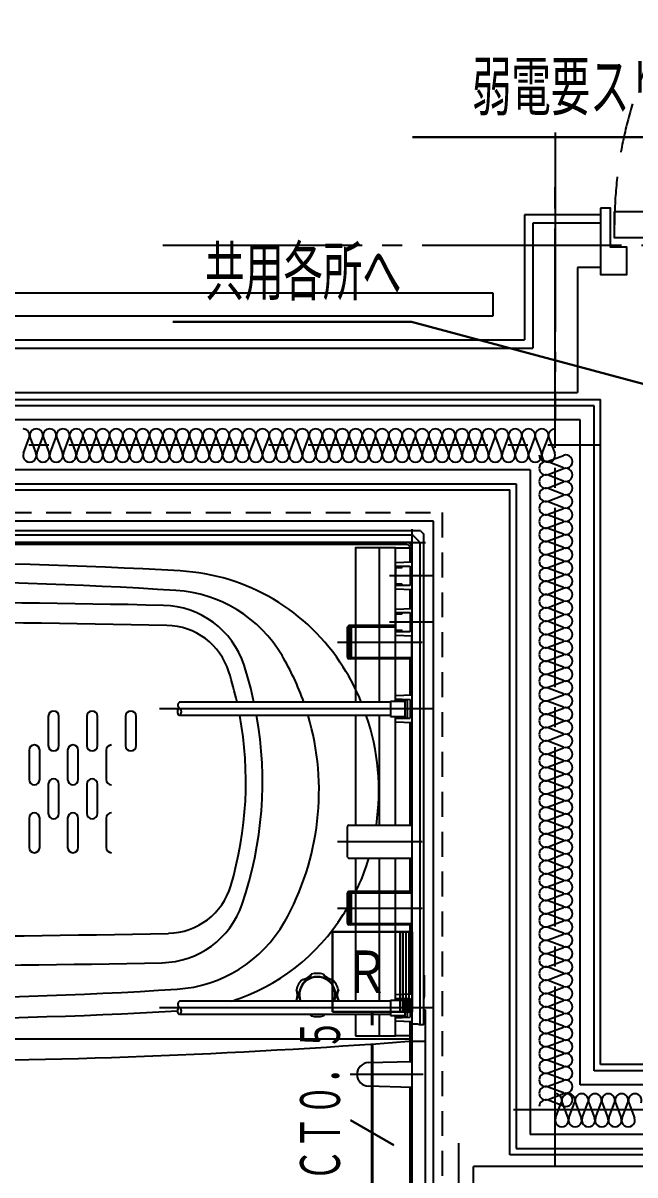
# Model space of a CAD drawing. Header units: millimetres. Extents: x 8300 to 125598, y -10383 to 40000.
# Drawn here: x 43300 to 44220, y 18852 to 20584 of the extents above; entities that cross this region are included whole.
import ezdxf
from ezdxf.enums import TextEntityAlignment as Align

# ---------------------------------------------------------------- set-up
doc = ezdxf.new("R2010")
doc.units = ezdxf.units.MM
doc.header["$LTSCALE"] = 300
for name, pattern in [('AXIS-SS', [2.3, 1, -0.1, 0.1, -0.1, 1]), ('CADEWA_LINE5', [1.2, 0.9, -0.1, 0.1, -0.1]), ('DASH-N', [0.375, 0.25, -0.125]), ('DASH-S', [0.2, 0.125, -0.075])]:
    doc.linetypes.add(name, pattern=pattern)
doc.layers.get('0').update_dxf_attribs({"linetype": 'CONTINUOUS'})
for name, color, linetype in [('526EH_Kabe(8)', 7, 'CONTINUOUS'), ('Eス0_その他－３', 7, 'CONTINUOUS'), ('E配T_その他－１', 7, 'CONTINUOUS'), ('K建0_壁', 7, 'CONTINUOUS')]:
    doc.layers.add(name, color=color, linetype=linetype)
doc.styles.add('MS Gothic2', font='msgothic.ttc', dxfattribs={"width": 0.8})

# ---------------------------------------------------------------- blocks, each defined once
blk = doc.blocks.new('ZGroup207', base_point=(43825.015, 19157.300007))
at = {"layer": '526EH_Kabe(8)', "color": 6, "linetype": 'Continuous', "lineweight": 30}
for p, q in [((43765.03, 19217.285007), (43765.03, 19097.315007)), ((43885, 19217.285007), (43765.03, 19217.285007)), ((43867.0045, 19097.315007), (43867.0045, 19217.285007)), ((43885, 19097.315007), (43885, 19217.285007)), ((43765.03, 19097.315007), (43885, 19097.315007))]:
    blk.add_line(p, q, dxfattribs=at)
at = {"layer": '526EH_Kabe(8)', "color": 6, "linetype": 'Continuous', "lineweight": -3}
for p, q in [((43871.50225, 19097.315007), (43871.50225, 19217.285007)), ((43876.00225, 19097.315007), (43876.00225, 19217.285007)), ((43880.50225, 19097.315007), (43880.50225, 19217.285007))]:
    blk.add_line(p, q, dxfattribs=at)
at = {"layer": '526EH_Kabe(8)', "color": 6, "lineweight": -3, "style": 'MS Gothic2', "width": 0.8}
blk.add_text('Ｒ', height=63.984, dxfattribs=at).set_placement((43816.01725, 19157.300007), align=Align.MIDDLE_CENTER)
blk = doc.blocks.new('Z0ArrowOpen30')
at = {"color": 0, "linetype": 'ByBlock', "lineweight": 0}
for p, q in [((-1, 0.268), (0, 0)), ((0, 0), (-1, -0.268))]:
    blk.add_line(p, q, dxfattribs=at)
blk = doc.blocks.new('ZGroup230', base_point=(44408.8, 20299.5))
at = {"layer": 'Eス0_その他－３', "color": 136, "linetype": 'Continuous', "lineweight": 30}
for p, q in [((44567.1, 20412.8), (43885.5, 20412.8)), ((44932, 20048), (44567.1, 20412.8))]:
    blk.add_line(p, q, dxfattribs=at)
at = {"layer": 'Eス0_その他－３', "color": 136, "linetype": 'Continuous', "lineweight": 30, "xscale": 35.50628165534033, "yscale": 35.50628165534033, "zscale": 35.50628165534033, "rotation": 315}
blk.add_blockref('Z0ArrowOpen30', (44932, 20048), dxfattribs=at)
at = {"layer": 'Eス0_その他－３', "color": 136, "lineweight": -3, "style": 'MS Gothic2', "width": 0.6}
blk.add_text('弱電要スリーブ７５φ', height=72.23, dxfattribs=at).set_placement((44552.1, 20489.4), align=Align.MIDDLE_RIGHT)
blk = doc.blocks.new('ZGroup231', base_point=(43981.9, 20129.5))
at = {"layer": 'E配T_その他－１', "color": 136, "linetype": 'Continuous', "lineweight": 30}
for p, q in [((43884.1, 20134.8), (43525.3, 20134.8)), ((44438.5, 19986.2), (43884.1, 20134.8))]:
    blk.add_line(p, q, dxfattribs=at)
at = {"layer": 'E配T_その他－１', "color": 136, "linetype": 'Continuous', "lineweight": 30, "xscale": 35.50628165534033, "yscale": 35.50628165534033, "zscale": 35.50628165534033, "rotation": 344.9999999999996}
blk.add_blockref('Z0ArrowOpen30', (44438.5, 19986.2), dxfattribs=at)
at = {"layer": 'E配T_その他－１', "color": 136, "lineweight": -3, "style": 'MS Gothic2', "width": 0.6}
blk.add_text('共用各所へ', height=72.23, dxfattribs=at).set_placement((43869.1, 20211.3), align=Align.MIDDLE_RIGHT)
blk = doc.blocks.new('ZGroup326', base_point=(43575.7, 19067.5))
at = {"layer": 'E配T_その他－１', "color": 1, "linetype": 'CADEWA_LINE5', "lineweight": 40}
for p, q in [((43061.8, 19388), (43061.8, 18807)), ((43121.8, 18747), (44089.7, 18747))]:
    blk.add_line(p, q, dxfattribs=at)
blk.add_arc((43121.8, 18807), 60, 180, 270, dxfattribs=at)
blk = doc.blocks.new('ZGroup328', base_point=(47772.5, 18693.4))
at = {"layer": 'E配T_その他－１', "color": 1, "linetype": 'CADEWA_LINE5', "lineweight": 40}
blk.add_line((43825, 18777), (43825, 19097.3), dxfattribs=at)
blk = doc.blocks.new('ZGroup329', base_point=(43776.4, 18939.3))
at = {"layer": 'E配T_その他－１', "color": 3, "linetype": 'Continuous', "lineweight": 30}
blk.add_line((43792.5, 18934), (43857.5, 18896.5), dxfattribs=at)
at = {"layer": 'E配T_その他－１', "color": 3, "lineweight": -3, "style": 'MS Gothic2', "width": 0.6}
blk.add_text('ＶＣＴ０．５', height=60, rotation=90, dxfattribs=at).set_placement((43746.5, 18792.9), align=Align.MIDDLE_LEFT)

msp = doc.modelspace()

# ---------------------------------------------------------------- linework, layer by layer
at = {"layer": 'K建0_壁', "color": 250, "linetype": 'AXIS-SS', "lineweight": -3}
for p, q in [((44100, 20419.9), (44100, 19987.5)), ((43510, 20250), (44940.9, 20250)), ((44100, 20018), (44100, 20250))]:
    msp.add_line(p, q, dxfattribs=at)
at = {"layer": 'K建0_壁', "color": 250, "linetype": 'CADEWA_LINE5', "lineweight": -3}
for p, q in [((44100, 18865.4), (44100, 20337.5)), ((40488.8, 19950), (44168, 19950)), ((45027.6, 18950), (44025.9, 18950)), ((43955, 17681.5), (43955, 18899.4))]:
    msp.add_line(p, q, dxfattribs=at)
at = {"layer": 'K建0_壁', "color": 250, "linetype": 'Continuous', "lineweight": -3}
for p, q in [((44168, 20296), (44054, 20296)), ((44054, 20296), (44054, 20108)), ((44066.5, 20283.5), (44066.5, 20095.5)), ((44168, 20283.5), (44066.5, 20283.5)), ((44133.5, 20216.5), (44133.5, 20028.5)), ((44168, 20216.5), (44133.5, 20216.5)), ((44006.8, 20144), (44006.8, 20178)), ((41832, 20108), (44054, 20108)), ((41832, 20095.5), (44066.5, 20095.5)), ((41832, 20028.5), (44133.5, 20028.5)), ((44158.5, 20008.5), (41841.5, 20008.5)), ((44158.5, 19008.5), (44158.5, 20008.5)), ((44137.5, 19987.5), (41862.5, 19987.5)), ((44137.5, 18987.5), (44137.5, 19987.5)), ((43300.7, 19937.5), (43309.3, 19960.4)), ((43310.7, 19960.4), (43319.3, 19937.5)), ((43320.7, 19937.5), (43329.3, 19960.4)), ((43330.7, 19960.4), (43339.3, 19937.5)), ((43340.7, 19937.5), (43349.3, 19960.4)), ((43350.7, 19960.4), (43359.3, 19937.5)), ((43360.7, 19937.5), (43369.3, 19960.4)), ((43370.7, 19960.4), (43379.3, 19937.5)), ((43380.7, 19937.5), (43389.3, 19960.4)), ((43390.7, 19960.4), (43399.3, 19937.5)), ((43400.7, 19937.5), (43409.3, 19960.4)), ((43410.7, 19960.4), (43419.3, 19937.5)), ((43420.7, 19937.5), (43429.3, 19960.4)), ((43430.7, 19960.4), (43439.3, 19937.5)), ((43440.7, 19937.5), (43449.3, 19960.4)), ((43450.7, 19960.4), (43459.3, 19937.5)), ((43460.7, 19937.5), (43469.3, 19960.4)), ((43470.7, 19960.4), (43479.3, 19937.5)), ((43480.7, 19937.5), (43489.3, 19960.4)), ((43490.7, 19960.4), (43499.3, 19937.5)), ((43500.7, 19937.5), (43509.3, 19960.4)), ((43510.7, 19960.4), (43519.3, 19937.5)), ((43520.7, 19937.5), (43529.3, 19960.4)), ((43530.7, 19960.4), (43539.3, 19937.5)), ((43540.7, 19937.5), (43549.3, 19960.4)), ((43550.7, 19960.4), (43559.3, 19937.5)), ((43560.7, 19937.5), (43569.3, 19960.4)), ((43570.7, 19960.4), (43579.3, 19937.5)), ((43580.7, 19937.5), (43589.3, 19960.4)), ((43590.7, 19960.4), (43599.3, 19937.5)), ((43600.7, 19937.5), (43609.3, 19960.4)), ((43610.7, 19960.4), (43619.3, 19937.5)), ((43620.7, 19937.5), (43629.3, 19960.4)), ((43630.7, 19960.4), (43639.3, 19937.5)), ((43640.7, 19937.5), (43649.3, 19960.4)), ((43650.7, 19960.4), (43659.3, 19937.5)), ((43660.7, 19937.5), (43669.3, 19960.4)), ((43670.7, 19960.4), (43679.3, 19937.5)), ((43680.7, 19937.5), (43689.3, 19960.4)), ((43690.7, 19960.4), (43699.3, 19937.5)), ((43700.7, 19937.5), (43709.3, 19960.4)), ((43710.7, 19960.4), (43719.3, 19937.5)), ((43720.7, 19937.5), (43729.3, 19960.4)), ((43730.7, 19960.4), (43739.3, 19937.5)), ((43740.7, 19937.5), (43749.3, 19960.4)), ((43750.7, 19960.4), (43759.3, 19937.5)), ((43760.7, 19937.5), (43769.3, 19960.4)), ((43770.7, 19960.4), (43779.3, 19937.5)), ((43780.7, 19937.5), (43789.3, 19960.4)), ((43790.7, 19960.4), (43799.3, 19937.5)), ((43800.7, 19937.5), (43809.3, 19960.4)), ((43810.7, 19960.4), (43819.3, 19937.5)), ((43820.7, 19937.5), (43829.3, 19960.4)), ((43830.7, 19960.4), (43839.3, 19937.5)), ((43840.7, 19937.5), (43849.3, 19960.4)), ((43850.7, 19960.4), (43859.3, 19937.5)), ((43860.7, 19937.5), (43869.3, 19960.4)), ((43870.7, 19960.4), (43879.3, 19937.5)), ((43880.7, 19937.5), (43889.3, 19960.4)), ((43890.7, 19960.4), (43899.3, 19937.5)), ((43900.7, 19937.5), (43909.3, 19960.4)), ((43910.7, 19960.4), (43919.3, 19937.5)), ((43920.7, 19937.5), (43929.3, 19960.4)), ((43930.7, 19960.4), (43939.3, 19937.5)), ((43940.7, 19937.5), (43949.3, 19960.4)), ((43950.7, 19960.4), (43959.3, 19937.5)), ((43960.7, 19937.5), (43969.3, 19960.4)), ((43970.7, 19960.4), (43979.3, 19937.5)), ((43980.7, 19937.5), (43989.3, 19960.4)), ((43990.7, 19960.4), (43999.3, 19937.5)), ((44000.7, 19937.5), (44009.3, 19960.4)), ((44010.7, 19960.4), (44019.3, 19937.5)), ((44020.7, 19937.5), (44029.3, 19960.4)), ((44030.7, 19960.4), (44039.3, 19937.5)), ((44040.7, 19937.5), (44049.3, 19960.4)), ((44050.7, 19960.4), (44059.3, 19937.5)), ((44060.7, 19937.5), (44069.3, 19960.4)), ((44070.7, 19960.4), (44079.3, 19937.5)), ((44080.7, 19937.5), (44089.3, 19960.4)), ((44090.7, 19960.4), (44099.3, 19937.5)), ((44089.6, 19925.4), (44112.5, 19934.1)), ((44112.5, 19915.4), (44089.6, 19924.1)), ((44062.5, 19912.5), (41937.5, 19912.5)), ((44062.5, 19912.5), (44062.5, 18912.5)), ((44089.6, 19905.4), (44112.5, 19914.1)), ((41958.5, 19891.5), (44041.5, 19891.5)), ((44041.5, 19891.5), (44041.5, 18891.5)), ((44112.5, 19895.4), (44089.6, 19904.1)), ((44089.6, 19885.4), (44112.5, 19894.1)), ((44112.5, 19875.4), (44089.6, 19884.1)), ((44089.6, 19865.4), (44112.5, 19874.1)), ((44112.5, 19855.4), (44089.6, 19864.1)), ((44089.6, 19845.4), (44112.5, 19854.1)), ((44112.5, 19835.4), (44089.6, 19844.1)), ((43917, 19835), (42253, 19835)), ((43897.5, 19820.5), (42272.5, 19820.5)), ((43885, 19803), (43885, 19823)), ((43897.5, 19820.5), (43902.5, 19815.5)), ((43917, 18790.4), (43917, 19835)), ((44089.6, 19825.4), (44112.5, 19834.1)), ((44112.5, 19815.4), (44089.6, 19824.1)), ((43885, 19803), (42285, 19803)), ((42285.4, 19814.5), (43884.6, 19814.5)), ((43885, 19803), (43905, 19803)), ((43885, 19053), (43885, 19803)), ((43895.6, 19804.7), (43886.7, 19813.6)), ((43896.5, 19802.6), (43896.5, 19078)), ((43902.5, 19079), (43902.5, 19815.5)), ((44089.6, 19805.4), (44112.5, 19814.1)), ((44112.5, 19795.4), (44089.6, 19804.1)), ((43877, 19800), (42293, 19800)), ((43859.8, 19564.5), (43859.8, 19795)), ((43882, 19773.9), (43882, 19795)), ((44089.6, 19785.4), (44112.5, 19794.1)), ((43860, 19773), (43885, 19774)), ((43860, 19767.5), (43860, 19773)), ((44112.5, 19775.4), (44089.6, 19784.1)), ((44089.6, 19765.4), (44112.5, 19774.1)), ((43915, 19753), (43851, 19753)), ((43860, 19767.5), (43860, 19738.5)), ((43860, 19767.5), (43870, 19767.5)), ((43862, 19765.5), (43870, 19765.5)), ((43870, 19767.5), (43882, 19767.5)), ((43870, 19765.5), (43870, 19767.5)), ((43882, 19767.5), (43882, 19738.5)), ((44112.5, 19755.4), (44089.6, 19764.1)), ((44089.6, 19745.4), (44112.5, 19754.1)), ((43870, 19738.5), (43860, 19738.5)), ((43860, 19733), (43860, 19738.5)), ((43885, 19732), (43860, 19733)), ((43870, 19740.5), (43862, 19740.5)), ((43870, 19738.5), (43870, 19740.5)), ((43882, 19738.5), (43870, 19738.5)), ((44112.5, 19735.4), (44089.6, 19744.1)), ((44089.6, 19725.4), (44112.5, 19734.1)), ((43882, 19703.9), (43882, 19732.1)), ((43884.2, 19732), (43884.2, 19704)), ((44112.5, 19715.4), (44089.6, 19724.1)), ((43860, 19703), (43885, 19704)), ((43860, 19697.5), (43860, 19703)), ((44089.6, 19705.4), (44112.5, 19714.1)), ((44112.5, 19695.4), (44089.6, 19704.1)), ((43915, 19683), (43851, 19683)), ((43860, 19697.5), (43860, 19668.5)), ((43860, 19697.5), (43870, 19697.5)), ((43862, 19695.5), (43870, 19695.5)), ((43870, 19697.5), (43882, 19697.5)), ((43870, 19695.5), (43870, 19697.5)), ((43882, 19697.5), (43882, 19668.5)), ((44089.6, 19685.4), (44112.5, 19694.1)), ((44112.5, 19675.4), (44089.6, 19684.1)), ((43788, 19676), (43790, 19676)), ((43788, 19630), (43788, 19676)), ((43860, 19678), (43790, 19678)), ((43790, 19678), (43790, 19676)), ((43790, 19676), (43792, 19676)), ((43790, 19676), (43790, 19630)), ((43792, 19678), (43792, 19676)), ((43792, 19630), (43792, 19676)), ((43792, 19676), (43794, 19676)), ((43794, 19630), (43794, 19676)), ((43794, 19676), (43860, 19676)), ((43870, 19668.5), (43860, 19668.5)), ((43860, 19663), (43860, 19668.5)), ((43870, 19670.5), (43862, 19670.5)), ((43870, 19668.5), (43870, 19670.5)), ((43882, 19668.5), (43870, 19668.5)), ((44089.6, 19665.4), (44112.5, 19674.1)), ((44112.5, 19655.4), (44089.6, 19664.1)), ((43773, 19653), (43900, 19653)), ((43885, 19662), (43860, 19663)), ((43884.2, 19662), (43884.2, 19574)), ((44089.6, 19645.4), (44112.5, 19654.1)), ((43788, 19630), (43790, 19630)), ((43790, 19628), (43790, 19630)), ((43790, 19630), (43792, 19630)), ((43794, 19630), (43885, 19630)), ((44112.5, 19635.4), (44089.6, 19644.1)), ((44089.6, 19625.4), (44112.5, 19634.1)), ((43885, 19628), (43790, 19628)), ((43882, 19573.9), (43882, 19628)), ((44112.5, 19615.4), (44089.6, 19624.1)), ((44089.6, 19605.4), (44112.5, 19614.1)), ((44112.5, 19595.4), (44089.6, 19604.1)), ((44089.6, 19585.4), (44112.5, 19594.1)), ((44112.5, 19575.4), (44089.6, 19584.1)), ((43852.5, 19563), (43535, 19563)), ((43852.5, 19564.5), (43860, 19564.5)), ((43852.5, 19564.5), (43852.5, 19563)), ((43852.5, 19563), (43852.5, 19543)), ((43860, 19573), (43885, 19574)), ((43860, 19567.5), (43860, 19573)), ((43860, 19567.5), (43860, 19564.5)), ((43860, 19567.5), (43870, 19567.3)), ((43860, 19564.5), (43874.5, 19564.5)), ((43870, 19567.3), (43882, 19567)), ((43874.5, 19566.2), (43877.5, 19566.2)), ((43877.5, 19566.2), (43877.5, 19539.8)), ((43882, 19567), (43882, 19539)), ((44089.6, 19565.4), (44112.5, 19574.1)), ((44112.5, 19555.4), (44089.6, 19564.1)), ((43915, 19553), (43505, 19553)), ((43852.5, 19543), (43535, 19543)), ((43799.8, 19543), (43799.8, 19378)), ((43835.4, 19543), (43835.4, 19378)), ((43852.5, 19543), (43852.5, 19541.5)), ((44089.6, 19545.4), (44112.5, 19554.1)), ((44112.5, 19535.4), (44089.6, 19544.1)), ((43338, 19541.5), (43338, 19497.5)), ((43354, 19497.5), (43354, 19541.5)), ((43396, 19541.5), (43396, 19497.5)), ((43412, 19497.5), (43412, 19541.5)), ((43454, 19541.5), (43454, 19497.5)), ((43470, 19497.5), (43470, 19541.5)), ((43852.5, 19541.5), (43860, 19541.5)), ((43859.8, 19378), (43859.8, 19541.5)), ((43860, 19541.5), (43874.5, 19541.5)), ((43870, 19540.5), (43862, 19540.5)), ((43870, 19538.7), (43870, 19540.5)), ((43870, 19538.7), (43882, 19539)), ((43874.5, 19539.8), (43874.5, 19541.5)), ((43874.5, 19539.8), (43877.5, 19539.8)), ((43882, 19378), (43882, 19532.1)), ((43884.2, 19532), (43884.2, 19378)), ((44089.6, 19525.4), (44112.5, 19534.1)), ((44112.5, 19515.4), (44089.6, 19524.1)), ((44089.6, 19505.4), (44112.5, 19514.1)), ((43309, 19490.5), (43309, 19446.5)), ((43325, 19446.5), (43325, 19490.5)), ((43367, 19490.5), (43367, 19446.5)), ((43383, 19446.5), (43383, 19490.5)), ((43425, 19490.5), (43425, 19446.5)), ((44112.5, 19495.4), (44089.6, 19504.1)), ((44089.6, 19485.4), (44112.5, 19494.1)), ((44112.5, 19475.4), (44089.6, 19484.1)), ((44089.6, 19465.4), (44112.5, 19474.1)), ((44112.5, 19455.4), (44089.6, 19464.1)), ((43338, 19439.5), (43338, 19395.5)), ((43354, 19395.5), (43354, 19439.5)), ((43396, 19439.5), (43396, 19395.5)), ((43412, 19395.5), (43412, 19439.5)), ((44089.6, 19445.4), (44112.5, 19454.1)), ((44112.5, 19435.4), (44089.6, 19444.1)), ((44089.6, 19425.4), (44112.5, 19434.1)), ((44112.5, 19415.4), (44089.6, 19424.1)), ((44089.6, 19405.4), (44112.5, 19414.1)), ((44112.5, 19395.4), (44089.6, 19404.1)), ((43309, 19388.5), (43309, 19344.5)), ((43325, 19344.5), (43325, 19388.5)), ((43367, 19388.5), (43367, 19344.5)), ((43383, 19344.5), (43383, 19388.5)), ((43425, 19388.5), (43425, 19344.5)), ((44089.6, 19385.4), (44112.5, 19394.1)), ((43788, 19330), (43788, 19376)), ((43790, 19378), (43884.8, 19378)), ((44112.5, 19375.4), (44089.6, 19384.1)), ((44089.6, 19365.4), (44112.5, 19374.1)), ((43900, 19353), (43773, 19353)), ((44112.5, 19355.4), (44089.6, 19364.1)), ((44089.6, 19345.4), (44112.5, 19354.1)), ((44112.5, 19335.4), (44089.6, 19344.1)), ((43884.8, 19328), (43790, 19328)), ((43799.8, 19328), (43799.8, 19113)), ((43835.4, 19328), (43835.4, 19113)), ((43859.8, 19114.5), (43859.8, 19328)), ((43882, 19278), (43882, 19328)), ((43884.2, 19328), (43884.2, 19124)), ((44089.6, 19325.4), (44112.5, 19334.1)), ((44112.5, 19315.4), (44089.6, 19324.1)), ((44089.6, 19305.4), (44112.5, 19314.1)), ((44112.5, 19295.4), (44089.6, 19304.1)), ((44089.6, 19285.4), (44112.5, 19294.1)), ((44112.5, 19275.4), (44089.6, 19284.1)), ((43788, 19276), (43790, 19276)), ((43788, 19230), (43788, 19276)), ((43790, 19278), (43790, 19276)), ((43885, 19278), (43790, 19278)), ((43790, 19276), (43792, 19276)), ((43790, 19276), (43790, 19230)), ((43792, 19278), (43792, 19276)), ((43792, 19230), (43792, 19276)), ((43792, 19276), (43794, 19276)), ((43794, 19230), (43794, 19276)), ((43794, 19276), (43885, 19276)), ((44089.6, 19265.4), (44112.5, 19274.1)), ((43773, 19253), (43900, 19253)), ((44112.5, 19255.4), (44089.6, 19264.1)), ((44089.6, 19245.4), (44112.5, 19254.1)), ((44112.5, 19235.4), (44089.6, 19244.1)), ((44089.6, 19225.4), (44112.5, 19234.1)), ((43788, 19230), (43790, 19230)), ((43790, 19228), (43790, 19230)), ((43790, 19230), (43792, 19230)), ((43885, 19228), (43790, 19228)), ((43794, 19230), (43885, 19230)), ((43882, 19123.9), (43882, 19228)), ((44112.5, 19215.4), (44089.6, 19224.1)), ((44089.6, 19205.4), (44112.5, 19214.1)), ((44112.5, 19195.4), (44089.6, 19204.1)), ((44089.6, 19185.4), (44112.5, 19194.1)), ((44112.5, 19175.4), (44089.6, 19184.1)), ((44089.6, 19165.4), (44112.5, 19174.1)), ((44112.5, 19155.4), (44089.6, 19164.1)), ((43902.5, 19152.5), (43903.2, 19152.5)), ((43903.2, 19152.5), (43903.2, 19121)), ((44089.6, 19145.4), (44112.5, 19154.1)), ((44112.5, 19135.4), (44089.6, 19144.1)), ((44089.6, 19125.4), (44112.5, 19134.1)), ((43852.5, 19113), (43535, 19113)), ((43852.5, 19114.5), (43860, 19114.5)), ((43852.5, 19114.5), (43852.5, 19113)), ((43852.5, 19113), (43852.5, 19093)), ((43860, 19123), (43885, 19124)), ((43860, 19117.5), (43860, 19123)), ((43860, 19117.5), (43860, 19114.5)), ((43860, 19117.5), (43870, 19117.3)), ((43860, 19114.5), (43874.5, 19114.5)), ((43870, 19117.3), (43882, 19117)), ((43874.5, 19116.2), (43877.5, 19116.2)), ((43877.5, 19116.2), (43877.5, 19089.8)), ((43882, 19117), (43882, 19089)), ((43903.2, 19121), (43902.5, 19117.3)), ((44112.5, 19115.4), (44089.6, 19124.1)), ((44089.6, 19105.4), (44112.5, 19114.1)), ((43915, 19103), (43505, 19103)), ((43852.5, 19093), (43535, 19093)), ((43799.8, 19093), (43799.8, 19061)), ((43835.4, 19093), (43835.4, 19061)), ((43852.5, 19093), (43852.5, 19091.5)), ((43902.5, 19100), (43905, 19100)), ((43905, 18783.1), (43905, 19100)), ((44112.5, 19095.4), (44089.6, 19104.1)), ((44089.6, 19085.4), (44112.5, 19094.1)), ((43852.5, 19091.5), (43860, 19091.5)), ((43860, 19091.5), (43874.5, 19091.5)), ((43870, 19090.5), (43862, 19090.5)), ((43870, 19088.7), (43870, 19090.5)), ((43870, 19088.7), (43882, 19089)), ((43874.5, 19089.8), (43874.5, 19091.5)), ((43874.5, 19089.8), (43877.5, 19089.8)), ((43882, 19056), (43882, 19082.1)), ((43882.6, 19078), (43882.6, 19055.4)), ((43884.2, 19082), (43884.2, 19061)), ((43884.3, 19079), (43894.3, 19079)), ((44112.5, 19075.4), (44089.6, 19084.1)), ((43799.8, 19061), (43835.4, 19061)), ((43835.4, 19061), (43859.8, 19061)), ((44089.6, 19065.4), (44112.5, 19074.1)), ((44112.5, 19055.4), (44089.6, 19064.1)), ((43882, 19056), (42288, 19056)), ((43880.8, 19053.1), (43882.3, 19054.7)), ((43882, 19022.4), (43882, 19054.4)), ((43885, 19053), (43905, 19053)), ((43885, 18803), (43885, 19053)), ((44089.6, 19045.4), (44112.5, 19054.1)), ((44112.5, 19035.4), (44089.6, 19044.1)), ((44089.6, 19025.4), (44112.5, 19034.1)), ((44112.5, 19015.4), (44089.6, 19024.1)), ((43819.5, 19020.8), (43884, 19022.5)), ((43884.5, 19022), (43884.5, 19021)), ((43884.5, 19021), (43884.5, 18985)), ((43885, 19021), (43884.5, 19021)), ((44089.6, 19005.4), (44112.5, 19014.1)), ((44941.5, 19008.5), (44158.5, 19008.5)), ((43901.7, 19003), (43791.6, 19003)), ((44112.5, 18995.4), (44089.6, 19004.1)), ((44089.6, 18985.4), (44112.5, 18994.1)), ((43884, 18983.5), (43819.5, 18985.2)), ((43882, 18761.6), (43882, 18983.6)), ((43884.5, 18985), (43884.5, 18984)), ((43884.5, 18985), (43885, 18985)), ((44112.5, 18975.4), (44089.6, 18984.1)), ((44089.6, 18965.4), (44112.5, 18974.1)), ((44962.5, 18987.5), (44137.5, 18987.5)), ((44112.5, 18955.4), (44089.6, 18964.1)), ((44100.7, 18937.5), (44109.3, 18960.4)), ((44110.7, 18960.4), (44119.3, 18937.5)), ((44120.7, 18937.5), (44129.3, 18960.4)), ((44130.7, 18960.4), (44139.3, 18937.5)), ((44140.7, 18937.5), (44149.3, 18960.4)), ((44150.7, 18960.4), (44159.3, 18937.5)), ((44160.7, 18937.5), (44169.3, 18960.4)), ((44170.7, 18960.4), (44179.3, 18937.5)), ((44180.7, 18937.5), (44189.3, 18960.4)), ((44190.7, 18960.4), (44199.3, 18937.5)), ((44200.7, 18937.5), (44209.3, 18960.4)), ((44210.7, 18960.4), (44219.3, 18937.5)), ((45037.5, 18912.5), (44062.5, 18912.5)), ((44041.5, 18891.5), (45058.5, 18891.5))]:
    msp.add_line(p, q, dxfattribs=at)
at = {"layer": 'K建0_壁', "color": 250, "linetype": 'Continuous', "lineweight": -3, "ltscale": 0.3}
for p, q in [((41832, 20018), (44168, 20018)), ((44168, 19018), (44168, 20018)), ((41968, 19882), (44032, 19882)), ((44032, 18882), (44032, 19882)), ((44932, 19018), (44168, 19018)), ((45068, 18882), (44032, 18882)), ((45110.5, 18864.5), (43977.5, 18864.5)), ((43977.5, 18819.5), (43977.5, 18864.5))]:
    msp.add_line(p, q, dxfattribs=at)
at = {"layer": 'K建0_壁', "color": 250, "linetype": 'Continuous', "lineweight": -3}
for points in [[(44168, 20306), (44168, 20206), (44208, 20206), (44208, 20247), (44183, 20247), (44183, 20306)], [(44189.2, 20301), (44826.8, 20301), (44826.8, 20261), (44189.2, 20261)]]:
    msp.add_lwpolyline(points, close=True, dxfattribs=at)
for points in [[(44006.8, 20178), (41880, 20178), (41880, 20144), (44006.8, 20144)], [(43835.4, 19795), (43799.8, 19795), (43799.8, 19563)], [(43859.8, 19795), (43835.4, 19795), (43835.4, 19563)], [(43859.8, 19795), (43884.2, 19795), (43884.2, 19774)], [(43792, 19628), (43792, 19630), (43794, 19630)], [(43862, 19565.5), (43870, 19565.5), (43870, 19567.3)], [(43874.5, 19541.5), (43874.5, 19564.5), (43874.5, 19566.2)], [(43860, 19541.5), (43860, 19538.5), (43870, 19538.7)], [(43885, 19532), (43860, 19533), (43860, 19538.5)], [(43792, 19228), (43792, 19230), (43794, 19230)], [(43862, 19115.5), (43870, 19115.5), (43870, 19117.3)], [(43874.5, 19091.5), (43874.5, 19114.5), (43874.5, 19116.2)], [(43884.2, 19061), (43859.8, 19061), (43859.8, 19091.5)], [(43860, 19091.5), (43860, 19088.5), (43870, 19088.7)], [(43885, 19082), (43860, 19083), (43860, 19088.5)], [(43882.6, 19078), (43884, 19079.4), (43884.3, 19079)], [(43894.3, 19079), (43895, 19078), (43901.5, 19078)]]:
    msp.add_lwpolyline(points, dxfattribs=at)
at = {"layer": 'K建0_壁', "color": 250, "linetype": 'DASH-S', "lineweight": -3}
msp.add_lwpolyline([(43930, 19848), (43930, 17758), (42195, 17758), (42195, 19848)], close=True, dxfattribs=at)
at = {"layer": 'K建0_壁', "color": 250, "linetype": 'DASH-N', "lineweight": -3}
msp.add_arc((44808, 20281), 618.8, 90, 180, dxfattribs=at)
at = {"layer": 'K建0_壁', "color": 250, "linetype": 'Continuous', "lineweight": -3}
for centre, radius, start, end in [((43300, 19964), 10, 339.2034, 90), ((43320, 19964), 10, 90, 200.7966), ((43320, 19964), 10, 339.2034, 90), ((43340, 19964), 10, 90, 200.7966), ((43340, 19964), 10, 339.2034, 90), ((43360, 19964), 10, 90, 200.7966), ((43360, 19964), 10, 339.2034, 90), ((43380, 19964), 10, 90, 200.7966), ((43380, 19964), 10, 339.2034, 90), ((43400, 19964), 10, 90, 200.7966), ((43400, 19964), 10, 339.2034, 90), ((43420, 19964), 10, 90, 200.7966), ((43420, 19964), 10, 339.2034, 90), ((43440, 19964), 10, 90, 200.7966), ((43440, 19964), 10, 339.2034, 90), ((43460, 19964), 10, 90, 200.7966), ((43460, 19964), 10, 339.2034, 90), ((43480, 19964), 10, 90, 200.7966), ((43480, 19964), 10, 339.2034, 90), ((43500, 19964), 10, 90, 200.7966), ((43500, 19964), 10, 339.2034, 90), ((43520, 19964), 10, 90, 200.7966), ((43520, 19964), 10, 339.2034, 90), ((43540, 19964), 10, 90, 200.7966), ((43540, 19964), 10, 339.2034, 90), ((43560, 19964), 10, 90, 200.7966), ((43560, 19964), 10, 339.2034, 90), ((43580, 19964), 10, 90, 200.7966), ((43580, 19964), 10, 339.2034, 90), ((43600, 19964), 10, 90, 200.7966), ((43600, 19964), 10, 339.2034, 90), ((43620, 19964), 10, 90, 200.7966), ((43620, 19964), 10, 339.2034, 90), ((43640, 19964), 10, 90, 200.7966), ((43640, 19964), 10, 339.2034, 90), ((43660, 19964), 10, 90, 200.7966), ((43660, 19964), 10, 339.2034, 90), ((43680, 19964), 10, 90, 200.7966), ((43680, 19964), 10, 339.2034, 90), ((43700, 19964), 10, 90, 200.7966), ((43700, 19964), 10, 339.2034, 90), ((43720, 19964), 10, 90, 200.7966), ((43720, 19964), 10, 339.2034, 90), ((43740, 19964), 10, 90, 200.7966), ((43740, 19964), 10, 339.2034, 90), ((43760, 19964), 10, 90, 200.7966), ((43760, 19964), 10, 339.2034, 90), ((43780, 19964), 10, 90, 200.7966), ((43780, 19964), 10, 339.2034, 90), ((43800, 19964), 10, 90, 200.7966), ((43800, 19964), 10, 339.2034, 90), ((43820, 19964), 10, 90, 200.7966), ((43820, 19964), 10, 339.2034, 90), ((43840, 19964), 10, 90, 200.7966), ((43840, 19964), 10, 339.2034, 90), ((43860, 19964), 10, 90, 200.7966), ((43860, 19964), 10, 339.2034, 90), ((43880, 19964), 10, 90, 200.7966), ((43880, 19964), 10, 339.2034, 90), ((43900, 19964), 10, 90, 200.7966), ((43900, 19964), 10, 339.2034, 90), ((43920, 19964), 10, 90, 200.7966), ((43920, 19964), 10, 339.2034, 90), ((43940, 19964), 10, 90, 200.7966), ((43940, 19964), 10, 339.2034, 90), ((43960, 19964), 10, 90, 200.7966), ((43960, 19964), 10, 339.2034, 90), ((43980, 19964), 10, 90, 200.7966), ((43980, 19964), 10, 339.2034, 90), ((44000, 19964), 10, 90, 200.7966), ((44000, 19964), 10, 339.2034, 90), ((44020, 19964), 10, 90, 200.7966), ((44020, 19964), 10, 339.2034, 90), ((44040, 19964), 10, 90, 200.7966), ((44040, 19964), 10, 339.2034, 90), ((44060, 19964), 10, 90, 200.7966), ((44060, 19964), 10, 339.2034, 90), ((44080, 19964), 10, 90, 200.7966), ((44080, 19964), 10, 339.2034, 90), ((44100, 19964), 10, 90, 200.7966), ((43310, 19934), 10, 159.2034, 20.7966), ((43330, 19934), 10, 159.2034, 20.7966), ((43350, 19934), 10, 159.2034, 20.7966), ((43370, 19934), 10, 159.2034, 20.7966), ((43390, 19934), 10, 159.2034, 20.7966), ((43410, 19934), 10, 159.2034, 20.7966), ((43430, 19934), 10, 159.2034, 20.7966), ((43450, 19934), 10, 159.2034, 20.7966), ((43470, 19934), 10, 159.2034, 20.7966), ((43490, 19934), 10, 159.2034, 20.7966), ((43510, 19934), 10, 159.2034, 20.7966), ((43530, 19934), 10, 159.2034, 20.7966), ((43550, 19934), 10, 159.2034, 20.7966), ((43570, 19934), 10, 159.2034, 20.7966), ((43590, 19934), 10, 159.2034, 20.7966), ((43610, 19934), 10, 159.2034, 20.7966), ((43630, 19934), 10, 159.2034, 20.7966), ((43650, 19934), 10, 159.2034, 20.7966), ((43670, 19934), 10, 159.2034, 20.7966), ((43690, 19934), 10, 159.2034, 20.7966), ((43710, 19934), 10, 159.2034, 20.7966), ((43730, 19934), 10, 159.2034, 20.7966), ((43750, 19934), 10, 159.2034, 20.7966), ((43770, 19934), 10, 159.2034, 20.7966), ((43790, 19934), 10, 159.2034, 20.7966), ((43810, 19934), 10, 159.2034, 20.7966), ((43830, 19934), 10, 159.2034, 20.7966), ((43850, 19934), 10, 159.2034, 20.7966), ((43870, 19934), 10, 159.2034, 20.7966), ((43890, 19934), 10, 159.2034, 20.7966), ((43910, 19934), 10, 159.2034, 20.7966), ((43930, 19934), 10, 159.2034, 20.7966), ((43950, 19934), 10, 159.2034, 20.7966), ((43970, 19934), 10, 159.2034, 20.7966), ((43990, 19934), 10, 159.2034, 20.7966), ((44010, 19934), 10, 159.2034, 20.7966), ((44030, 19934), 10, 159.2034, 20.7966), ((44050, 19934), 10, 159.2034, 20.7966), ((44070, 19934), 10, 159.2034, 20.7966), ((44086, 19934.7), 10, 180, 290.7966), ((44086, 19914.7), 10, 69.2034, 180), ((44090, 19934), 10, 159.2034, 20.7966), ((44116, 19924.7), 10, 249.2034, 110.7966), ((44086, 19914.7), 10, 180, 290.7966), ((44116, 19904.7), 10, 249.2034, 110.7966), ((44086, 19894.7), 10, 69.2034, 180), ((44086, 19894.7), 10, 180, 290.7966), ((44116, 19884.7), 10, 249.2034, 110.7966), ((44086, 19874.7), 10, 69.2034, 180), ((44086, 19874.7), 10, 180, 290.7966), ((44116, 19864.7), 10, 249.2034, 110.7966), ((44086, 19854.7), 10, 69.2034, 180), ((44086, 19854.7), 10, 180, 290.7966), ((44116, 19844.7), 10, 249.2034, 110.7966), ((44086, 19834.7), 10, 69.2034, 180), ((44086, 19834.7), 10, 180, 290.7966), ((44086, 19814.7), 10, 69.2034, 180), ((44116, 19824.7), 10, 249.2034, 110.7966), ((43878, 19796), 7, 0, 90), ((43884.6, 19811.5), 3, 45, 90), ((43893.5, 19802.6), 3, 0, 45), ((44086, 19814.7), 10, 180, 290.7966), ((44086, 19794.7), 10, 69.2034, 180), ((44116, 19804.7), 10, 249.2034, 110.7966), ((43877, 19795), 5, 0, 90), ((44086, 19794.7), 10, 180, 290.7966), ((44116, 19784.7), 10, 249.2034, 110.7966), ((43085, 11773), 8000, 86.76551, 93.23449), ((44086, 19774.7), 10, 69.2034, 180), ((44086, 19774.7), 10, 180, 290.7966), ((44116, 19764.7), 10, 249.2034, 110.7966), ((43518.9, 19450.7), 310, 32.0895, 86.7655), ((43862, 19767.5), 2, 180, 270), ((44086, 19754.7), 10, 69.2034, 180), ((44086, 19754.7), 10, 180, 290.7966), ((44116, 19744.7), 10, 249.2034, 110.7966), ((43085, 12745), 7000, 86.35605, 93.64395), ((43862, 19738.5), 2, 90, 180), ((44086, 19734.7), 10, 69.2034, 180), ((44086, 19734.7), 10, 180, 290.7966), ((44116, 19724.7), 10, 249.2034, 110.7966), ((43517.2, 19531.3), 200, 30.5813, 86.356), ((44086, 19714.7), 10, 69.2034, 180), ((43085, -317), 20030, 88.78023, 91.21977), ((43508.6, 19578.5), 130, 17.9347, 88.7802), ((44086, 19714.7), 10, 180, 290.7966), ((44086, 19694.7), 10, 69.2034, 180), ((44116, 19704.7), 10, 249.2034, 110.7966), ((43085, -317), 20000, 88.76429, 91.23571), ((43862, 19697.5), 2, 180, 270), ((44086, 19694.7), 10, 180, 290.7966), ((44086, 19674.7), 10, 69.2034, 180), ((44116, 19684.7), 10, 249.2034, 110.7966), ((43514.2, 19578.4), 100, 17.5073, 88.7643), ((43790, 19676), 2, 90, 180), ((43792, 19676), 2, 0, 90), ((43862, 19668.5), 2, 90, 180), ((44086, 19674.7), 10, 180, 290.7966), ((44086, 19654.7), 10, 69.2034, 180), ((44116, 19664.7), 10, 249.2034, 110.7966), ((44086, 19654.7), 10, 180, 290.7966), ((44116, 19644.7), 10, 249.2034, 110.7966), ((43345, 19429.5), 400, 19.4965, 30.5813), ((43790, 19630), 2, 180, 270), ((43792, 19630), 2, 270, 0), ((44086, 19634.7), 10, 69.2034, 180), ((44086, 19634.7), 10, 180, 290.7966), ((44116, 19624.7), 10, 249.2034, 110.7966), ((43090, 19443), 570, 12.1532, 17.9347), ((43485, 19429.5), 350, 22.4222, 32.0895), ((44086, 19614.7), 10, 69.2034, 180), ((44086, 19614.7), 10, 180, 290.7966), ((44116, 19604.7), 10, 249.2034, 110.7966), ((43085, 19443), 550, 12.6023, 17.5073), ((44086, 19594.7), 10, 69.2034, 180), ((44086, 19594.7), 10, 180, 290.7966), ((44116, 19584.7), 10, 249.2034, 110.7966), ((44086, 19574.7), 10, 69.2034, 180), ((43538, 19558.5), 5.4, 123.552, 236.4428), ((43862, 19567.5), 2, 180, 270), ((44086, 19574.7), 10, 180, 290.7966), ((44086, 19554.7), 10, 69.2034, 180), ((44116, 19564.7), 10, 249.2034, 110.7966), ((43346, 19541.5), 8, 0, 180), ((43404, 19541.5), 8, 0, 180), ((43462, 19541.5), 8, 0, 180), ((43538.6, 19548.5), 6.6, 123.5554, 236.4496), ((43531.4, 19548.5), 6.6, 303.5631, 56.443), ((43085, 19443), 550, 343.498, 10.4757), ((43090, 19443), 570, 341.1666, 10.1042), ((43345, 19429.5), 400, 330.4498, 16.4841), ((43485, 19429.5), 350, 351.5386, 18.9223), ((44086, 19554.7), 10, 180, 290.7966), ((44086, 19534.7), 10, 69.2034, 180), ((44116, 19544.7), 10, 249.2034, 110.7966), ((43862, 19538.5), 2, 90, 180), ((44086, 19534.7), 10, 180, 290.7966), ((44116, 19524.7), 10, 249.2034, 110.7966), ((44086, 19514.7), 10, 69.2034, 180), ((44086, 19514.7), 10, 180, 290.7966), ((44116, 19504.7), 10, 249.2034, 110.7966), ((43317, 19490.5), 8, 0, 180), ((43346, 19497.5), 8, 180, 0), ((43375, 19490.5), 8, 0, 180), ((43404, 19497.5), 8, 180, 0), ((43433, 19490.5), 8, 90, 180), ((43462, 19497.5), 8, 180, 0), ((44086, 19494.7), 10, 69.2034, 180), ((44086, 19494.7), 10, 180, 290.7966), ((44116, 19484.7), 10, 249.2034, 110.7966), ((44086, 19474.7), 10, 69.2034, 180), ((44086, 19474.7), 10, 180, 290.7966), ((44116, 19464.7), 10, 249.2034, 110.7966), ((44086, 19454.7), 10, 69.2034, 180), ((43317, 19446.5), 8, 180, 0), ((43346, 19439.5), 8, 0, 180), ((43375, 19446.5), 8, 180, 0), ((43404, 19439.5), 8, 0, 180), ((43433, 19446.5), 8, 180, 270), ((44086, 19454.7), 10, 180, 290.7966), ((44086, 19434.7), 10, 69.2034, 180), ((44116, 19444.7), 10, 249.2034, 110.7966), ((44086, 19434.7), 10, 180, 290.7966), ((44086, 19414.7), 10, 69.2034, 180), ((44116, 19424.7), 10, 249.2034, 110.7966), ((44086, 19414.7), 10, 180, 290.7966), ((44086, 19394.7), 10, 69.2034, 180), ((44116, 19404.7), 10, 249.2034, 110.7966), ((43317, 19388.5), 8, 0, 180), ((43346, 19395.5), 8, 180, 0), ((43375, 19388.5), 8, 0, 180), ((43404, 19395.5), 8, 180, 0), ((43433, 19388.5), 8, 90, 180), ((44086, 19394.7), 10, 180, 290.7966), ((44116, 19384.7), 10, 249.2034, 110.7966), ((43790, 19376), 2, 90, 180), ((43884.8, 19377.8), 0.2, 0, 90), ((44086, 19374.7), 10, 69.2034, 180), ((44086, 19374.7), 10, 180, 290.7966), ((44116, 19364.7), 10, 249.2034, 110.7966), ((44086, 19354.7), 10, 69.2034, 180), ((44086, 19354.7), 10, 180, 290.7966), ((44116, 19344.7), 10, 249.2034, 110.7966), ((43317, 19344.5), 8, 180, 0), ((43375, 19344.5), 8, 180, 0), ((43433, 19344.5), 8, 180, 270), ((44086, 19334.7), 10, 69.2034, 180), ((44086, 19334.7), 10, 180, 290.7966), ((44116, 19324.7), 10, 249.2034, 110.7966), ((43790, 19330), 2, 180, 270), ((43485, 19429.5), 350, 334.351, 343.142), ((43884.8, 19328.2), 0.2, 270, 0), ((44086, 19314.7), 10, 69.2034, 180), ((44086, 19314.7), 10, 180, 290.7966), ((44086, 19294.7), 10, 69.2034, 180), ((44116, 19304.7), 10, 249.2034, 110.7966), ((43516.5, 19315.2), 100, 271.2424, 343.498), ((44086, 19294.7), 10, 180, 290.7966), ((44086, 19274.7), 10, 69.2034, 180), ((44116, 19284.7), 10, 249.2034, 110.7966), ((43790, 19276), 2, 90, 180), ((43792, 19276), 2, 0, 90), ((44086, 19274.7), 10, 180, 290.7966), ((44116, 19264.7), 10, 249.2034, 110.7966), ((43506.4, 19301), 130, 271.2126, 341.1666), ((43485, 19429.5), 350, 327.9105, 329.9644), ((44086, 19254.7), 10, 69.2034, 180), ((44086, 19254.7), 10, 180, 290.7966), ((44116, 19244.7), 10, 249.2034, 110.7966), ((43519, 19330.9), 200, 273.6592, 330.4498), ((43518.9, 19408.3), 310, 287.7454, 327.9105), ((44086, 19234.7), 10, 69.2034, 180), ((44086, 19234.7), 10, 180, 290.7966), ((44116, 19224.7), 10, 249.2034, 110.7966), ((43085, 39210.5), 20000, 268.75764, 271.24236), ((43790, 19230), 2, 180, 270), ((43792, 19230), 2, 270, 0), ((44086, 19214.7), 10, 69.2034, 180), ((44086, 19214.7), 10, 180, 290.7966), ((44116, 19204.7), 10, 249.2034, 110.7966), ((44086, 19194.7), 10, 69.2034, 180), ((44086, 19194.7), 10, 180, 290.7966), ((44086, 19174.7), 10, 69.2034, 180), ((44116, 19184.7), 10, 249.2034, 110.7966), ((43085, 39210.5), 20044, 268.78735, 271.21265), ((44086, 19174.7), 10, 180, 290.7966), ((44086, 19154.7), 10, 69.2034, 180), ((44116, 19164.7), 10, 249.2034, 110.7966), ((43742.5, 19122.5), 32.5, 133.7953, 166.2047), ((43742.5, 19122.5), 27.5, 339.7905, 200.2095), ((43742.5, 19122.5), 27, 339.3994, 200.6006), ((43720.8, 19164.7), 19, 266.7959, 282.1311), ((43717.5, 19165.8), 20, 277.2018, 322.7982), ((43717.5, 19165.8), 21, 290.4259, 309.5741), ((43716.9, 19162.3), 18.9, 317.802, 333.271), ((43742.5, 19122.5), 32.5, 73.7953, 106.2047), ((43768.2, 19162.4), 19, 206.7959, 222.1311), ((43767.5, 19165.8), 20, 217.2018, 262.7982), ((43767.5, 19165.8), 21, 230.4259, 249.5741), ((43764.2, 19164.6), 18.9, 257.802, 273.271), ((43742.5, 19122.5), 32.5, 13.7953, 46.2047), ((44086, 19154.7), 10, 180, 290.7966), ((44086, 19134.7), 10, 69.2034, 180), ((44116, 19144.7), 10, 249.2034, 110.7966), ((43085, 26117), 7000, 266.34082, 273.65918), ((43692.5, 19122.5), 20, 337.2018, 22.7982), ((43695.2, 19120.2), 18.9, 17.802, 33.271), ((43789.9, 19120.2), 19, 146.7959, 162.1311), ((43792.5, 19122.5), 20, 157.2018, 202.7982), ((44086, 19134.7), 10, 180, 290.7966), ((44116, 19124.7), 10, 249.2034, 110.7966), ((43538, 19108.5), 5.4, 123.552, 236.4428), ((43742.5, 19122.5), 32.5, 193.7953, 196.9962), ((43695.1, 19124.8), 19, 326.7959, 342.1311), ((43692.5, 19122.5), 21, 350.4259, 9.5741), ((43792.5, 19122.5), 21, 170.4259, 189.5741), ((43789.8, 19124.8), 18.9, 197.802, 213.271), ((43742.5, 19122.5), 32.5, 343.0038, 346.2047), ((43862, 19117.5), 2, 180, 270), ((44086, 19114.7), 10, 69.2034, 180), ((44086, 19114.7), 10, 180, 290.7966), ((44116, 19104.7), 10, 249.2034, 110.7966), ((43085, 27086), 8000, 266.76551, 273.20342), ((43538.6, 19098.5), 6.6, 123.5554, 236.4496), ((43531.4, 19098.5), 6.6, 303.5631, 56.443), ((43717.5, 19079.2), 20, 37.2018, 43.6351), ((43716.8, 19082.6), 19, 26.7959, 33.055), ((43768.1, 19082.7), 18.9, 146.9602, 153.271), ((43767.5, 19079.2), 20, 136.3649, 142.7982), ((44086, 19094.7), 10, 69.2034, 180), ((44086, 19094.7), 10, 180, 290.7966), ((44116, 19084.7), 10, 249.2034, 110.7966), ((43742.5, 19122.5), 32.5, 253.7953, 286.2047), ((43862, 19088.5), 2, 90, 180), ((43901.5, 19079), 1, 270, 0), ((44086, 19074.7), 10, 69.2034, 180), ((44086, 19074.7), 10, 180, 290.7966), ((44116, 19064.7), 10, 249.2034, 110.7966), ((44086, 19054.7), 10, 69.2034, 180), ((43085, 29624.8), 10601.8, 265.69881, 274.30119), ((43880.1, 19053.9), 1, 274.3012, 315), ((43881.6, 19055.4), 1, 315, 0), ((44086, 19054.7), 10, 180, 290.7966), ((44086, 19034.7), 10, 69.2034, 180), ((44116, 19044.7), 10, 249.2034, 110.7966), ((44086, 19034.7), 10, 180, 290.7966), ((44086, 19014.7), 10, 69.2034, 180), ((44116, 19024.7), 10, 249.2034, 110.7966), ((43820, 19003), 17.8, 91.5, 268.5), ((43884, 19022), 0.5, 0, 91.5), ((44086, 19014.7), 10, 180, 290.7966), ((44116, 19004.7), 10, 249.2034, 110.7966), ((44086, 18994.7), 10, 69.2034, 180), ((44086, 18994.7), 10, 180, 290.7966), ((44116, 18984.7), 10, 249.2034, 110.7966), ((43884, 18984), 0.5, 268.5, 0), ((44086, 18974.7), 10, 69.2034, 180), ((44086, 18974.7), 10, 180, 290.7966), ((44100, 18964), 10, 339.2034, 90), ((44120, 18964), 10, 90, 200.7966), ((44116, 18964.7), 10, 249.2034, 110.7966), ((44120, 18964), 10, 339.2034, 90), ((44140, 18964), 10, 90, 200.7966), ((44140, 18964), 10, 339.2034, 90), ((44160, 18964), 10, 90, 200.7966), ((44160, 18964), 10, 339.2034, 90), ((44180, 18964), 10, 90, 200.7966), ((44180, 18964), 10, 339.2034, 90), ((44200, 18964), 10, 90, 200.7966), ((44200, 18964), 10, 339.2034, 90), ((44220, 18964), 10, 90, 200.7966), ((44220, 18964), 10, 339.2034, 90), ((44086, 18954.7), 10, 69.2034, 180), ((44110, 18934), 10, 159.2034, 20.7966), ((44130, 18934), 10, 159.2034, 20.7966), ((44150, 18934), 10, 159.2034, 20.7966), ((44170, 18934), 10, 159.2034, 20.7966), ((44190, 18934), 10, 159.2034, 20.7966), ((44210, 18934), 10, 159.2034, 20.7966)]:
    msp.add_arc(centre, radius, start, end, dxfattribs=at)

# ---------------------------------------------------------------- block references
at = {"layer": '526EH_Kabe(8)', "linetype": 'Continuous', "lineweight": 30}
msp.add_blockref('ZGroup207', (43825, 19157.3), dxfattribs=at)
at = {"layer": 'Eス0_その他－３', "linetype": 'Continuous', "lineweight": -3}
msp.add_blockref('ZGroup230', (44408.8, 20299.5), dxfattribs=at)
at = {"layer": 'E配T_その他－１', "linetype": 'Continuous', "lineweight": -3}
for name, p in [('ZGroup231', (43981.9, 20129.5)), ('ZGroup326', (43575.7, 19067.5)), ('ZGroup328', (47772.5, 18693.4)), ('ZGroup329', (43776.4, 18939.3))]:
    msp.add_blockref(name, p, dxfattribs=at)

doc.saveas('drawing.dxf')
